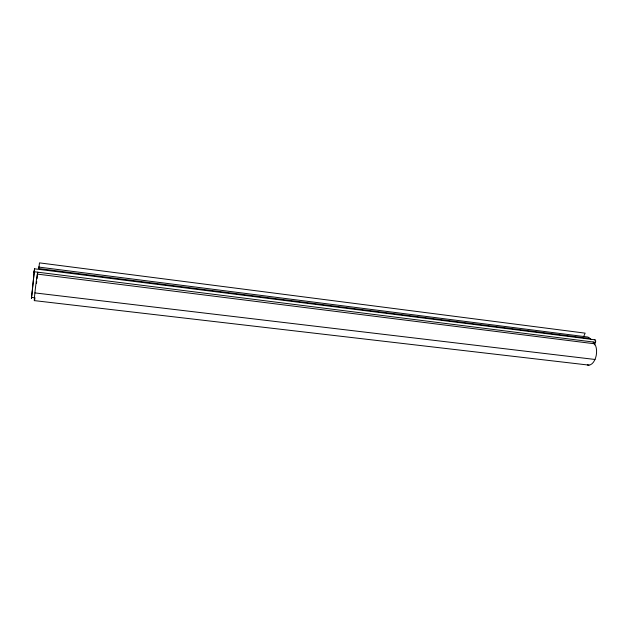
<?xml version="1.0" encoding="UTF-8"?>
<svg xmlns="http://www.w3.org/2000/svg" width="628" height="628" viewBox="0 0 628 628"><rect width="100%" height="100%" fill="white"/><g stroke="black" fill="none" stroke-linecap="round" stroke-linejoin="round"><path stroke-width="0.94" d="M594.849 339.772L34.54 268.808L31.408 298.481L31.722 296.557M34.54 268.808L34.038 272.866L34.218 271.963M31.832 295.545L32.318 290.803M32.515 288.911L34.462 269.938L34.352 270.974M36.542 283.299L36.73 281.509M37.013 278.746L37.704 272.191L37.342 274.098A14.68 0.479 -83.1 0 0 34.901 292.829A14.68 0.479 -83.1 0 0 34.65 299.823L34.893 298.496M38.967 267.567L39.462 262.873L585.139 333.146L583.687 336.537M594.308 344.929L595.454 342.291A1.672 0.966 -82.5 0 0 595.493 340.274A1.672 0.966 -82.5 0 0 594.339 339.991M31.479 297.413L35.019 297.829M34.328 300.616L589.001 365.127M34.893 292.907L594.999 359.467M34.108 271.736L595.454 342.291M37.342 274.098L594.669 343.791A12.034 6.908 -83.1 0 1 595.509 358.156A12.034 6.908 -83.1 0 1 587.368 364.939M38.81 267.088L586.685 336.883A11.83 6.735 -82.9 0 1 589.935 338.508L590.995 339.693M589.935 338.508L38.394 268.509A14.397 0.471 -83.1 0 1 38.842 267.834M593.052 341.985L594.669 343.791"/></g></svg>
